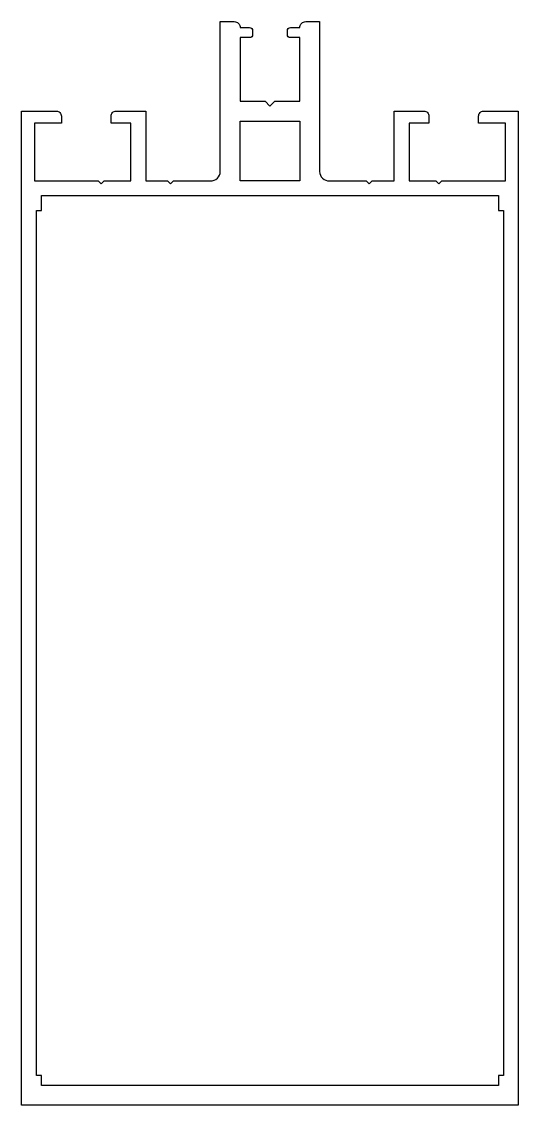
# Model space of a CAD drawing. Extents: x 1089 to 1139, y -101 to 8.
import ezdxf

# ---------------------------------------------------------------- set-up
doc = ezdxf.new("R2010")
doc.units = 0
doc.header["$LTSCALE"] = 15
doc.layers.get('0').update_dxf_attribs({"linetype": 'CONTINUOUS'})

msp = doc.modelspace()

# ---------------------------------------------------------------- linework, layer by layer
msp.add_lwpolyline([(1138.86, -0.91), (1138.86, -100.91), (1113.85, -100.91), (1088.86, -100.91), (1088.86, -0.91), (1092.36, -0.91, -0.414214), (1092.86, -1.41), (1092.86, -2.11), (1090.16, -2.11), (1090.16, -7.91), (1096.56, -7.91), (1096.86, -8.21), (1097.16, -7.91), (1099.86, -7.91), (1099.86, -2.11), (1097.86, -2.11), (1097.86, -1.41, -0.414214), (1098.36, -0.91), (1101.36, -0.91), (1101.36, -7.91), (1103.56, -7.91), (1103.86, -8.21), (1104.16, -7.91), (1107.86, -7.91, 0.445362), (1108.86, -6.98), (1108.86, 8.09), (1110.26, 8.09, -0.414214), (1110.86, 7.49), (1111.81, 7.49, -0.414214), (1112.11, 7.19), (1112.11, 6.79, -0.414214), (1111.81, 6.49), (1110.86, 6.49), (1110.86, 0.09), (1113.36, 0.09), (1113.86, -0.41), (1114.36, 0.09), (1116.86, 0.09), (1116.86, 6.49), (1115.91, 6.49, -0.414214), (1115.61, 6.79), (1115.61, 7.19, -0.414214), (1115.91, 7.49), (1116.86, 7.49, -0.414214), (1117.46, 8.09), (1118.86, 8.09), (1118.86, -6.98, 0.445362), (1119.86, -7.91), (1123.56, -7.91), (1123.86, -8.21), (1124.16, -7.91), (1126.36, -7.91), (1126.36, -0.91), (1129.36, -0.91, -0.414214), (1129.86, -1.41), (1129.86, -2.11), (1127.86, -2.11), (1127.86, -7.91), (1130.56, -7.91), (1130.86, -8.21), (1131.16, -7.91), (1137.56, -7.91), (1137.56, -2.11), (1134.86, -2.11), (1134.86, -1.41, -0.414214), (1135.36, -0.91)], format="xyb", close=True)
for points in [[(1110.86, -7.91), (1110.86, -1.91), (1116.86, -1.91), (1116.86, -7.91)], [(1090.86, -98.91), (1090.86, -97.91), (1090.36, -97.91), (1090.36, -10.91), (1090.86, -10.91), (1090.86, -9.41), (1136.86, -9.41), (1136.86, -10.91), (1137.36, -10.91), (1137.36, -97.91), (1136.86, -97.91), (1136.86, -98.91)]]:
    msp.add_lwpolyline(points, close=True)

doc.saveas('drawing.dxf')
